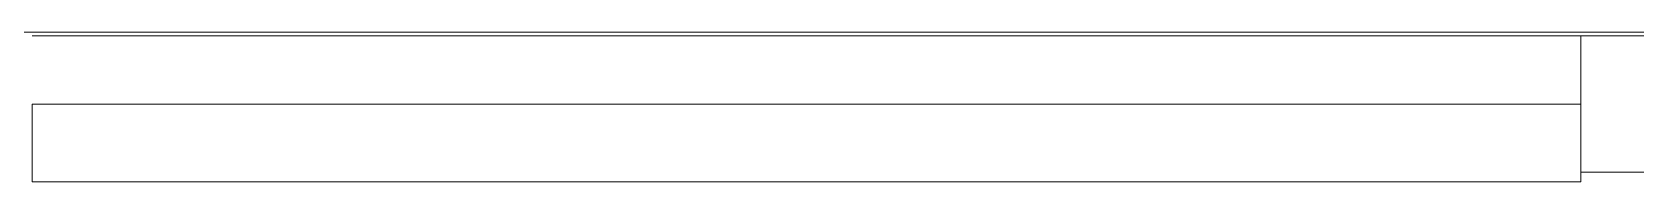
# Model space of a CAD drawing. Header units: millimetres. Extents: x -1178 to 415037, y -3506 to 42334.
# Drawn here: x 24145 to 24968, y 7843 to 7920 of the extents above; entities that cross this region are included whole.
import ezdxf

# ---------------------------------------------------------------- set-up
doc = ezdxf.new("R2010")
doc.units = ezdxf.units.MM
for name, color, linetype, lineweight in [('A-FLOR', 7, 'Continuous', 9), ('A-GLAZ-CURT', 7, 'Continuous', 9), ('A-GLAZ-CURT-1', 7, 'Continuous', 5), ('A-GLAZ-CURT-2', 7, 'Continuous', 20), ('A-GLAZ-CWMG', 7, 'Continuous', 9), ('A-GLAZ-CWMG-1', 7, 'Continuous', 20)]:
    doc.layers.add(name, color=color, linetype=linetype, lineweight=lineweight)

# ---------------------------------------------------------------- blocks, each defined once
blk = doc.blocks.new('Прямоугольный импост - 50 x 70 мм-31700031-Объем проектирования 1 этажа')
at = {"layer": 'A-GLAZ-CWMG-1'}
for p, q in [((-70, 35), (0, 35)), ((-70, -35), (-70, 35)), ((0, 35), (0, -35)), ((0, -35), (-70, -35))]:
    blk.add_line(p, q, dxfattribs=at)
blk = doc.blocks.new('Системная панель - Стекло - 40мм-31720953-Объем проектирования 1 этажа')
at = {"layer": 'A-GLAZ-CURT-1'}
h = blk.add_hatch(dxfattribs=at)
h.set_pattern_fill('FP_193', color=256, style=0, pattern_type=2)
h.set_pattern_definition([(45, (-24742.5, -7683), (-565.685, 565.685), [400, -1200]), (45, (-25142.5, -7883), (-565.685, 565.685), [1200, -400]), (45, (-24342.5, -8083), (-565.685, 565.685), [400, -1200])])
h.paths.add_polyline_path([(-108.55, -40), (397.5, -40), (397.5, 0), (-397.5, 0), (-397.5, -40)])
at = {"layer": 'A-GLAZ-CURT-2'}
for p, q in [((397.5, 0), (-397.5, 0)), ((-397.5, 0), (-397.5, -40)), ((397.5, -40), (397.5, 0)), ((-397.5, -40), (397.5, -40))]:
    blk.add_line(p, q, dxfattribs=at)
blk = doc.blocks.new('Прямоугольный импост - 50 x 70 мм-31720914-Объем проектирования 1 этажа')
at = {"layer": 'A-GLAZ-CWMG'}
blk.add_line((24940, 7918), (24145, 7918), dxfattribs=at)

msp = doc.modelspace()

# ---------------------------------------------------------------- linework, layer by layer
at = {"layer": 'A-FLOR'}
msp.add_line((20210.26, 7920), (30210, 7920), dxfattribs=at)

# ---------------------------------------------------------------- block references
at = {"layer": 'A-GLAZ-CURT'}
msp.add_blockref('Системная панель - Стекло - 40мм-31720953-Объем проектирования 1 этажа', (24542.5, 7883), dxfattribs=at)
at = {"layer": 'A-GLAZ-CWMG'}
msp.add_blockref('Прямоугольный импост - 50 x 70 мм-31720914-Объем проектирования 1 этажа', (0, 0), dxfattribs=at)
at = {"layer": 'A-GLAZ-CWMG', "extrusion": (0, 0, -1), "rotation": 180}
msp.add_blockref('Прямоугольный импост - 50 x 70 мм-31700031-Объем проектирования 1 этажа', (-25010, 7883), dxfattribs=at)

doc.saveas('drawing.dxf')
